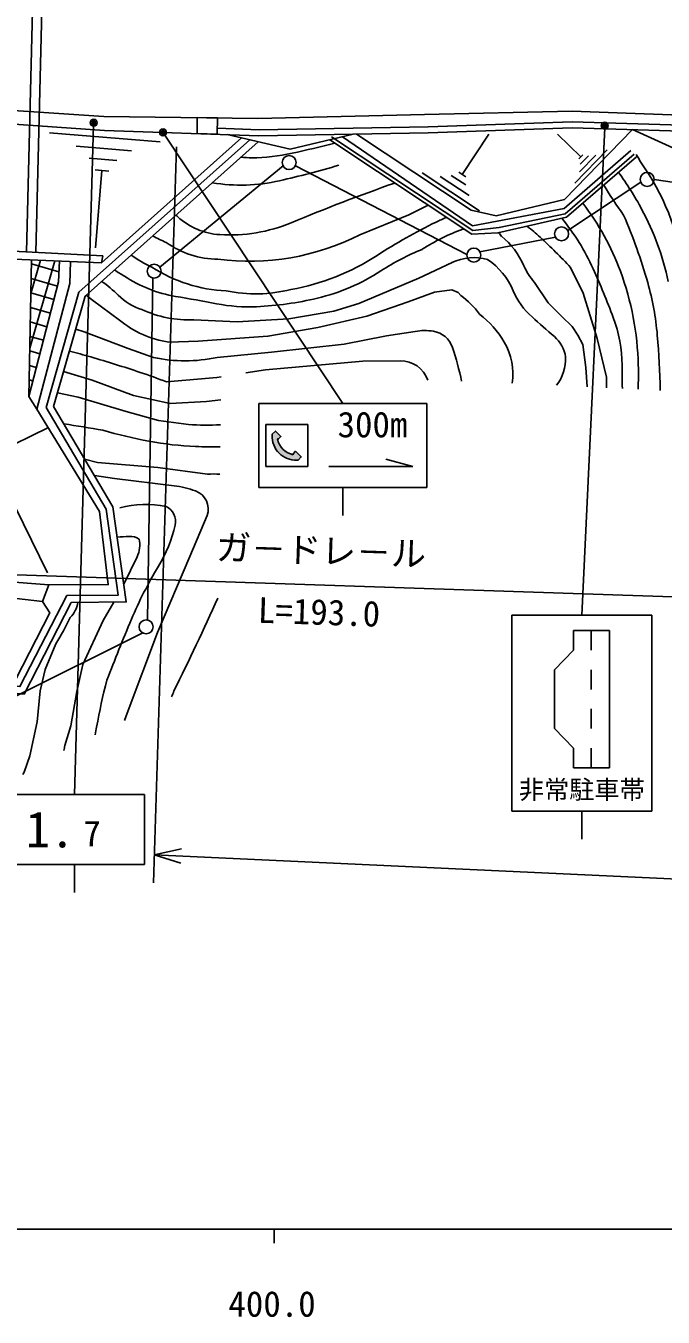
# Model space of a CAD drawing. Units: millimetres, scale not verified. Extents: x 40000 to 680000, y 20000 to 380000.
# Drawn here: x 450258 to 495779, y 198715 to 290866 of the extents above; entities that cross this region are included whole.
import ezdxf
from ezdxf.enums import TextEntityAlignment as Align

# ---------------------------------------------------------------- set-up
doc = ezdxf.new("R2010")
doc.units = ezdxf.units.MM
doc.header["$LTSCALE"] = 1000
doc.header["$PDMODE"] = 32
doc.header["$PDSIZE"] = 500
for name, color, linetype, lineweight in [('M-BGD', 7, 'Continuous', 25), ('M-STR-STRC', 7, 'Continuous', 25), ('M-TTL-BAND', 7, 'Continuous', 25)]:
    doc.layers.add(name, color=color, linetype=linetype, lineweight=lineweight)
doc.styles.add('@ＭＳ ゴシック', font='')
doc.styles.add('ＭＳ ゴシック', font='')
doc.styles.get('@ＭＳ ゴシック').set_extended_font_data('@MS Gothic')
doc.styles.get('ＭＳ ゴシック').set_extended_font_data('MS Gothic')

msp = doc.modelspace()

# ---------------------------------------------------------------- hatches: boundary and pattern name
at = {"layer": 'M-STR-STRC'}
msp.add_hatch(color=256, dxfattribs=at).paths.add_polyline_path([(469620, 259881), (469700, 259881), (469926, 260107), (469530, 260503), (469360, 260333), (469360, 260253), (469341, 260258), (469316, 260263), (469291, 260269), (469267, 260276), (469242, 260283), (469218, 260290), (469194, 260298), (469170, 260306), (469146, 260315), (469122, 260324), (469099, 260333), (469076, 260343), (469052, 260353), (469029, 260364), (469007, 260375), (468984, 260387), (468961, 260399), (468939, 260411), (468917, 260423), (468896, 260437), (468874, 260450), (468853, 260464), (468832, 260478), (468811, 260492), (468790, 260507), (468770, 260522), (468750, 260538), (468730, 260554), (468711, 260570), (468692, 260587), (468673, 260604), (468654, 260621), (468636, 260639), (468618, 260657), (468600, 260675), (468583, 260693), (468566, 260712), (468549, 260731), (468533, 260751), (468517, 260770), (468501, 260790), (468486, 260810), (468471, 260831), (468456, 260852), (468442, 260873), (468428, 260894), (468415, 260915), (468402, 260937), (468389, 260959), (468377, 260981), (468365, 261004), (468353, 261026), (468342, 261049), (468331, 261072), (468321, 261095), (468311, 261118), (468301, 261142), (468292, 261166), (468284, 261189), (468275, 261213), (468267, 261238), (468260, 261262), (468253, 261286), (468246, 261311), (468240, 261335), (468234, 261360), (468229, 261385), (468309, 261385), (468479, 261554), (468083, 261950), (467856, 261724), (467856, 261644), (467855, 261615), (467854, 261586), (467854, 261557), (467854, 261527), (467855, 261498), (467856, 261469), (467858, 261440), (467860, 261411), (467863, 261382), (467866, 261353), (467870, 261324), (467874, 261295), (467879, 261266), (467884, 261237), (467890, 261209), (467896, 261180), (467903, 261152), (467910, 261123), (467918, 261095), (467926, 261067), (467934, 261039), (467944, 261011), (467953, 260984), (467963, 260957), (467974, 260929), (467985, 260902), (467997, 260875), (468009, 260849), (468021, 260822), (468034, 260796), (468048, 260770), (468062, 260745), (468076, 260719), (468091, 260694), (468106, 260669), (468121, 260644), (468137, 260620), (468154, 260596), (468171, 260572), (468188, 260548), (468206, 260525), (468224, 260502), (468243, 260480), (468261, 260457), (468281, 260436), (468300, 260414), (468320, 260393), (468341, 260372), (468362, 260351), (468383, 260331), (468404, 260311), (468426, 260292), (468448, 260273), (468471, 260254), (468494, 260236), (468517, 260218), (468540, 260201), (468564, 260184), (468588, 260167), (468612, 260151), (468637, 260135), (468662, 260120), (468687, 260105), (468712, 260090), (468738, 260076), (468764, 260063), (468790, 260050), (468816, 260037), (468843, 260025), (468869, 260013), (468896, 260002), (468923, 259991), (468951, 259981), (468978, 259971), (469006, 259962), (469034, 259953), (469062, 259944), (469090, 259937), (469118, 259929), (469147, 259922), (469175, 259916), (469204, 259910), (469232, 259905), (469261, 259900), (469290, 259895), (469319, 259891), (469348, 259888), (469377, 259885), (469406, 259883), (469435, 259881), (469465, 259879), (469494, 259879), (469523, 259878), (469552, 259878), (469581, 259879), (469611, 259880)])

# ---------------------------------------------------------------- linework, layer by layer
at = {"layer": 'M-BGD'}
for p, q in [((451233, 312289), (450306, 274713)), ((451912, 312272), (450985, 274696)), ((451946, 283235), (459842, 282581)), ((481432, 280260), (483336, 283136)), ((489905, 281517), (488241, 283143)), ((453855, 282282), (457803, 281955)), ((455668, 273962), (465671, 282864)), ((461019, 282227), (459366, 229709)), ((491780, 282009), (489457, 279631)), ((454776, 281411), (456750, 281247)), ((488715, 277824), (493476, 281967)), ((490050, 281665), (489760, 281368)), ((490962, 281646), (489800, 280457)), ((490433, 281582), (489852, 280987)), ((455204, 280580), (456191, 280499)), ((455698, 280539), (455240, 275012)), ((459833, 273646), (468628, 280866)), ((469507, 280871), (481758, 274558)), ((482670, 277667), (478561, 280387)), ((481673, 279509), (480646, 280189)), ((481689, 280090), (481175, 280430)), ((481915, 278758), (479861, 280118)), ((488961, 276262), (494174, 279717)), ((495137, 279911), (508461, 277824)), ((482693, 274749), (488086, 275778)), ((450540, 267863), (452331, 274098)), ((450622, 271771), (451302, 274140)), ((450666, 273871), (452628, 273308)), ((450644, 272837), (452520, 272298)), ((458940, 248469), (459334, 272868)), ((450623, 271803), (452267, 271331)), ((450601, 270769), (452015, 270363)), ((450579, 269735), (451763, 269395)), ((450557, 268700), (451510, 268427)), ((450536, 267666), (451258, 267459)), ((450514, 266632), (451006, 266491)), ((450492, 265598), (450753, 265523)), ((450470, 264564), (450501, 264555)), ((443550, 258111), (451884, 262204)), ((448945, 257657), (451810, 251824)), ((565735, 247807), (376796, 254110)), ((457255, 251011), (458201, 252964)), ((449584, 243059), (458609, 247540)), ((461383, 232136), (459429, 231708)), ((555500, 227274), (459429, 231708)), ((459429, 231708), (461335, 231102))]:
    msp.add_line(p, q, dxfattribs=at)
for points in [[(294280, 284537), (306502, 285158), (321995, 285665), (337715, 286240), (362368, 286520), (385279, 286595), (405369, 286647), (428329, 286590), (437356, 285864), (445079, 285114), (455840, 284388), (466837, 284261), (478728, 284533), (489282, 284779), (500227, 284365), (506086, 284022), (511966, 283869), (528608, 282171)], [(382714, 285986), (385281, 285995), (405369, 286047), (428303, 285692), (437272, 284862), (444980, 284159), (455886, 283407), (466909, 283023), (478997, 283220), (489279, 283594), (500206, 283249), (505966, 282905), (511912, 282528), (528543, 280972)], [(463939, 283557), (466913, 283453), (478986, 283650), (489278, 284025), (500226, 283679), (505992, 283335), (511944, 282957), (528587, 281872)], [(464648, 283101), (469132, 282060), (473642, 283133)], [(493713, 281706), (488767, 277442), (484054, 276471), (482183, 276255), (472097, 282941)], [(472875, 282950), (482154, 276590), (488715, 277824)], [(473885, 283136), (482069, 277718), (483851, 277312), (488728, 278475), (493597, 283458), (501432, 279903), (505177, 279358), (509473, 278783), (515166, 279494), (528444, 279871)], [(436481, 237607), (437489, 238409), (439071, 244720), (449843, 243708), (453197, 250202), (456856, 250249), (456002, 256375), (451704, 263619), (454053, 271856), (466267, 282725)], [(436792, 237215), (437932, 238123), (439452, 244182), (450132, 243179), (453504, 249706), (457430, 249757), (456483, 256543), (452244, 263689), (454494, 271579), (466864, 282587)], [(493877, 281516), (488883, 277212), (483978, 276095), (482114, 276001), (471959, 282732)], [(474104, 275961), (477613, 277380), (478996, 278068)], [(388478, 276886), (406690, 276933), (429624, 276657), (434427, 276391), (442423, 275138), (455761, 274449)], [(455761, 274449), (455668, 273962), (441970, 274519)], [(450672, 274165), (450467, 264426), (451053, 263501)], [(452662, 274084), (452598, 272598), (450467, 264426)], [(453461, 274052), (453393, 272478), (451053, 263501)], [(462253, 269880), (465355, 269743), (469036, 269965), (472248, 270501), (474050, 271045), (478332, 272870), (480696, 273975)], [(489164, 273625), (490066, 271781), (491059, 268560), (491723, 265783), (491728, 265039)], [(481319, 271631), (481139, 271843), (480680, 272021), (479441, 271860), (477573, 271180)], [(486588, 272556), (487559, 271100), (488528, 270112), (489288, 269420), (489680, 268793), (490045, 268134), (490254, 266478), (490359, 265105)], [(456952, 269871), (455023, 271285), (454561, 271638)], [(477573, 271180), (474613, 270155), (471122, 269342), (467545, 268716), (462562, 268367), (460481, 268295)], [(453823, 269225), (454424, 269040), (457561, 267841), (459374, 267201)], [(463917, 267207), (467812, 267569), (473005, 268151), (476022, 268744), (478062, 269064)], [(465981, 266096), (467380, 266315), (474321, 266945), (476995, 266970)], [(464194, 264169), (463163, 264052), (460578, 263918), (457939, 264479), (455003, 265589), (452958, 266193)], [(460309, 265459), (463892, 265768), (464221, 265820)], [(452524, 264671), (454006, 264358), (457431, 263341), (459738, 262708), (461880, 262410)], [(451053, 263501), (455521, 256206), (456141, 250997), (451904, 250966), (451457, 249795), (451972, 248971), (449554, 244238), (438690, 245258), (437625, 241008), (429076, 242283), (404476, 251979)], [(463231, 258874), (459691, 259347), (455378, 259714), (454460, 259954)], [(455158, 258777), (456599, 258558), (460853, 258042)], [(463207, 255926), (461983, 252989), (459674, 247571), (457503, 241821), (457295, 241305)], [(404476, 251979), (427489, 251835), (447499, 250241), (451457, 249795), (451904, 250966), (434663, 252309), (426256, 252844), (420115, 252953), (411238, 253112)], [(453047, 239509), (453482, 240909), (453906, 243356), (454325, 245296), (455786, 248420), (456546, 249745)], [(452411, 246766), (451647, 244925), (451292, 243399), (451061, 241194), (450547, 238772), (450145, 237610), (450054, 237437)]]:
    msp.add_lwpolyline(points, dxfattribs=at)
msp.add_lwpolyline([(463947, 284294), (462507, 284316), (462496, 283176), (463935, 283126)], close=True, dxfattribs=at)
for centre in [(469066, 281108), (494637, 279908), (488523, 276020), (482255, 274507), (459423, 273360), (458850, 247977)]:
    msp.add_circle(centre, 500, dxfattribs=at)
for centre, radius, start, end in [((442654, 402442), 123571, 282.4395, 283.89516), ((466349, 289415), 7964, 264.77687, 270.32635), ((466316, 295173), 13723, 270.32635, 282.4395), ((483116, 275299), 12496, 27.55666, 30.78633), ((481108, 271549), 16189, 7.35703, 36.06534), ((452944, 347395), 69324, 282.8701, 286.48287), ((473181, 266360), 23960, 28.48719, 35.89454), ((465595, 292023), 12525, 260.72802, 282.8701), ((521840, 150499), 136840, 109.30021, 112.6182), ((526071, 300922), 40646, 211.8139, 215.43857), ((475454, 266981), 18405, 20.2659, 37.58836), ((477574, 268744), 18961, 11.7676, 28.48719), ((474207, 291688), 19503, 227.30755, 227.81152), ((464435, 280906), 4951, 227.81152, 266.27534), ((464850, 287286), 11344, 266.27534, 292.6182), ((495723, 243294), 37252, 115.71118, 123.16027), ((492618, 249743), 30095, 114.15643, 115.71118), ((478754, 266832), 12164, 47.37951, 53.15694), ((476573, 267172), 15561, 24.12135, 39.79349), ((457890, 262130), 38228, 15.80272, 23.46886), ((463016, 282248), 7362, 239.91242, 248.28267), ((466258, 291268), 17200, 262.3886, 297.13878), ((485944, 263662), 13454, 109.44551, 123.22615), ((482579, 273194), 3345, 107.94563, 109.44551), ((483107, 275135), 1333, 32.11917, 46.70394), ((480731, 271532), 5557, 23.52879, 50.88839), ((459603, 246021), 40446, 43.03955, 47.37951), ((463962, 280474), 6255, 234.07375, 270.16141), ((484917, 259131), 17012, 111.89905, 123.12106), ((462246, 280465), 7438, 233.18298, 246.37929), ((466367, 288222), 16416, 279.91512, 303.16027), ((482272, 270599), 3725, 74.92321, 115.04162), ((480328, 269956), 5145, 22.92158, 55.51021), ((489974, 275556), 4524, 203.52879, 221.55163), ((459587, 277355), 4912, 232.57042, 242.19611), ((462467, 280700), 9266, 236.08107, 260.61973), ((465016, 282491), 10546, 236.95778, 267.57698), ((467764, 285424), 14381, 283.34458, 303.12106), ((433640, 247948), 62602, 20.67253, 24.12135), ((473215, 266154), 20792, 1.388, 20.2659), ((450306, 264992), 9335, 45.37512, 54.89218), ((466673, 282010), 10273, 258.19087, 284.20611), ((489867, 273989), 5211, 202.92158, 228.46077), ((475305, 267059), 20128, 4.9188, 15.80272), ((459812, 274625), 4198, 225.37512, 252.46744), ((444008, 168962), 103986, 78.98255, 80.61973), ((466188, 282882), 12073, 258.98255, 272.64513), ((465661, 294287), 23491, 272.64513, 283.34458), ((477840, 266831), 5928, 35.66021, 54.0697), ((461949, 277989), 8114, 245.21899, 272.14729), ((478618, 264921), 6715, 30.17902, 53.03203), ((661039, 467197), 263337, 228.46077, 228.92349), ((483079, 266603), 9760, 0.23996, 20.67253), ((461535, 275390), 7174, 230.29396, 261.55109), ((478728, 264814), 4302, 81.43613, 98.9052), ((479115, 267382), 1704, 18.26249, 81.43613), ((480479, 266003), 4563, 351.85669, 30.17902), ((486413, 266855), 2428, 9.05527, 48.92349), ((434006, 263505), 61580, 1.25438, 4.9188), ((442884, 225690), 43248, 73.86519, 75.96516), ((459772, 260999), 22074, 11.75889, 18.26249), ((485775, 267096), 3039, 321.6852, 2.65057), ((430467, 182768), 87930, 71.46472, 73.86519), ((461632, 277569), 10611, 257.71277, 282.43724), ((477015, 264893), 2077, 19.63545, 90.54322), ((567419, 266956), 74580, 180.23996, 181.51512), ((466369, 265989), 27640, 357.80386, 1.388), ((442914, 219892), 48775, 69.10644, 71.46472), ((424945, 79973), 184630, 80.39077, 81.2689), ((465287, 294510), 33864, 253.66843, 259.38746), ((463164, 282478), 20109, 266.33766, 272.85357), ((463310, 283959), 23130, 259.38746, 267.71638), ((463489, 288459), 27634, 267.71638, 271.34923), ((460036, 251306), 6785, 69.74595, 83.08218), ((463592, 253113), 5772, 84.86815, 93.58158), ((461909, 256381), 1376, 340.68343, 69.74595), ((458849, 249292), 7416, 78.89908, 104.73036), ((459776, 255501), 1180, 346.88437, 64.87554), ((456231, 269495), 15126, 272.10105, 275.28937), ((457729, 253308), 1130, 55.99165, 95.28937), ((451087, 257526), 10101, 328.82447, 346.88437), ((456391, 253841), 2011, 334.15816, 11.58725), ((484811, 237122), 29315, 148.82447, 157.12953), ((280128, 332655), 201550, 333.71544, 335.79965), ((452241, 249927), 1744, 313.03425, 352.89143), ((432896, 258544), 22793, 328.88749, 334.2823), ((598599, 189125), 152812, 157.12953, 158.88403), ((500790, 232594), 46217, 165.4872, 169.73778), ((350109, 286650), 118876, 338.44858, 338.66612), ((433549, 244768), 22117, 348.25705, 349.73778), ((445983, 240747), 7171, 347.23, 350.06012)]:
    msp.add_arc(centre, radius, start, end, dxfattribs=at)
at = {"layer": 'M-STR-STRC'}
for p, q in [((455103, 283799), (453743, 236022)), ((472891, 263916), (460140, 283137)), ((491599, 283586), (489970, 248815)), ((466891, 263916), (466891, 257916)), ((466891, 263916), (478891, 263916)), ((478891, 263916), (478891, 257916)), ((467391, 262416), (470391, 262416)), ((467391, 262416), (467391, 259416)), ((470391, 262416), (470391, 259416)), ((477891, 259416), (475959, 259933)), ((467391, 259416), (470391, 259416)), ((471891, 259416), (477891, 259416)), ((466891, 257916), (478891, 257916)), ((472891, 257916), (472891, 255916)), ((484970, 234815), (484970, 248815)), ((484970, 248815), (494970, 248815)), ((494970, 234815), (494970, 248815)), ((489380, 246315), (489380, 247715)), ((489380, 247715), (491934, 247715)), ((490625, 246315), (490625, 247715)), ((491934, 237915), (491934, 247715)), ((489380, 246315), (488006, 244915)), ((488006, 240715), (488006, 244915)), ((490625, 243515), (490625, 244915)), ((490625, 240715), (490625, 242115)), ((488006, 240715), (489380, 239315)), ((489380, 237915), (489380, 239315)), ((490625, 237915), (490625, 239315)), ((489380, 237915), (491934, 237915)), ((448743, 236022), (458743, 236022)), ((458743, 236022), (458743, 231022)), ((484970, 234815), (494970, 234815)), ((489970, 234815), (489970, 232815)), ((448743, 231022), (458743, 231022)), ((453743, 231022), (453743, 229022))]:
    msp.add_line(p, q, dxfattribs=at)
for points in [[(468229, 261385), (468309, 261385), (468479, 261554), (468083, 261950), (467856, 261724), (467856, 261644)], [(469620, 259881), (469700, 259881), (469926, 260107), (469530, 260503), (469360, 260333), (469360, 260253)]]:
    msp.add_lwpolyline(points, dxfattribs=at)
for centre, radius in [((455108, 283949), 150), ((455108, 283949), 120), ((455108, 283949), 90), ((455108, 283949), 60), ((455108, 283949), 30), ((491606, 283736), 150), ((491606, 283736), 120), ((491606, 283736), 90), ((460058, 283262), 150), ((460058, 283262), 120), ((460058, 283262), 90), ((460058, 283262), 60), ((460058, 283262), 30), ((491606, 283736), 60), ((491606, 283736), 30)]:
    msp.add_circle(centre, radius, dxfattribs=at)
for centre, radius, start, end in [((469528, 261552), 1674, 176.84068, 273.15932), ((469653, 261677), 1453, 191.60151, 258.39849)]:
    msp.add_arc(centre, radius, start, end, dxfattribs=at)
for p in [(455108, 283949), (491606, 283736), (460058, 283262)]:
    msp.add_point(p, dxfattribs=at)
at = {"layer": 'M-TTL-BAND'}
for p, q in [((40000, 205000), (579000, 205000)), ((468000, 205000), (468000, 204000))]:
    msp.add_line(p, q, dxfattribs=at)

# ---------------------------------------------------------------- texts
at = {"layer": 'M-BGD', "style": 'ＭＳ ゴシック'}
msp.add_text('ガ－ドレ－ル', height=1833, rotation=358.089, dxfattribs=at).set_placement((471299, 251958), align=Align.BOTTOM_CENTER)
at = {"layer": 'M-BGD', "style": '@ＭＳ ゴシック'}
msp.add_text('L=193.0', height=1833, rotation=358.089, dxfattribs=at).set_placement((471232, 249959), align=Align.TOP_CENTER)
at = {"layer": 'M-STR-STRC', "style": 'ＭＳ ゴシック'}
for s, height, p in [('300m', 1833, (475016, 262416)), ('非常駐車帯', 1320, (489970, 236365))]:
    msp.add_text(s, height=height, dxfattribs=at).set_placement(p, align=Align.MIDDLE_CENTER)
msp.add_text('1.', height=2566, dxfattribs=at).set_placement((453743, 233522), align=Align.MIDDLE_RIGHT)
msp.add_text('7', height=1833, dxfattribs=at).set_placement((454993, 231772), align=Align.BOTTOM_CENTER)
at = {"layer": 'M-TTL-BAND', "style": 'ＭＳ ゴシック'}
msp.add_text('400.0', height=1833, dxfattribs=at).set_placement((467844, 198195), align=Align.BOTTOM_CENTER)

doc.saveas('drawing.dxf')
